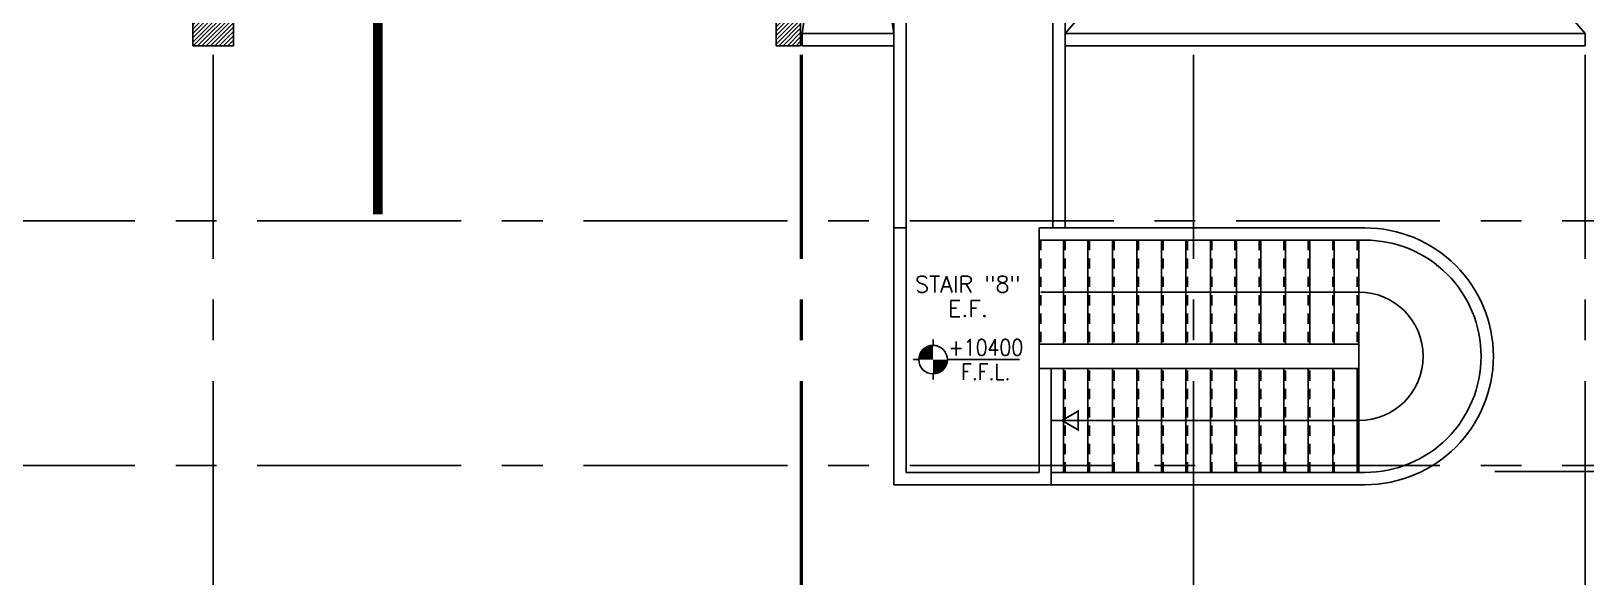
# Model space of a CAD drawing. Extents: x 88852.7 to 88945.7, y 39921.6 to 40001.1.
# Drawn here: x 88883.74 to 88902.8, y 39921.62 to 39928.41 of the extents above; entities that cross this region are included whole.
import ezdxf
from ezdxf.enums import TextEntityAlignment as Align

# ---------------------------------------------------------------- set-up
doc = ezdxf.new("R2010")
doc.units = 0
doc.header["$MEASUREMENT"] = 0
doc.header["$PDMODE"] = 34
for name, pattern in [('CENTER2', [1.125, 0.75, -0.125, 0.125, -0.125]), ('CENTERX2', [4, 2.5, -0.5, 0.5, -0.5]), ('HIDDEN2', [0.1875, 0.125, -0.0625])]:
    doc.linetypes.add(name, pattern=pattern)
doc.layers.get('0').update_dxf_attribs({"color": 4, "linetype": 'CONTINUOUS'})
doc.layers.get('DEFPOINTS').update_dxf_attribs({"linetype": 'CONTINUOUS'})
for name, color, linetype in [('AX-DIM', 4, 'CONTINUOUS'), ('AXES', 11, 'CENTERX2'), ('COL', 2, 'CONTINUOUS'), ('DIM', 4, 'CONTINUOUS'), ('ELEV', 2, 'CONTINUOUS'), ('HAT', 11, 'CONTINUOUS'), ('LEV-PL', 7, 'CONTINUOUS'), ('RM-NAME', 11, 'CONTINUOUS'), ('ROOF', 7, 'CONTINUOUS'), ('SHAFT', 4, 'CONTINUOUS'), ('STR', 5, 'CONTINUOUS'), ('WALL', 2, 'CONTINUOUS')]:
    doc.layers.add(name, color=color, linetype=linetype)
doc.styles.add('ROMANS', font='ROMANS.shx', dxfattribs={"width": 0.6})
doc.styles.add('S', font='ROMANS.SHX')
doc.dimstyles.new('DIM-OUT', dxfattribs={"dimscale": 0, "dimtxt": 0.24, "dimasz": 0.08, "dimexe": 0.02, "dimexo": 0.02, "dimgap": 0.05, "dimtad": 1, "dimdec": 0, "dimlfac": 1000, "dimzin": 0, "dimtxsty": 'ROMANS', "dimblk1": 'ARCHTICK', "dimblk2": 'ARCHTICK', "dimsah": 1, "dimcen": 0.01, "dimdle": 0.08, "dimclrd": 4, "dimclre": 4, "dimclrt": 2, "dimazin": 3, "dimtp": 2, "dimtm": 2, "dimtfac": 0.114286, "dimtdec": 0, "dimtix": 1, "dimtmove": 0, "dimatfit": 3, "dimtolj": 1, "dimtzin": 0})

# ---------------------------------------------------------------- blocks, each defined once
blk = doc.blocks.new('_ARCHTICK')
at = {"color": 0, "linetype": 'BYBLOCK', "const_width": 0.15}
blk.add_lwpolyline([(-0.5, -0.5), (0.5, 0.5)], dxfattribs=at)
blk = doc.blocks.new('*D36')
at = {"layer": 'AX-DIM', "color": 4}
for p, q in [((88943.63, 39928.23), (88944.33, 39928.23)), ((88944.31, 39928.31), (88944.31, 39922.925)), ((88901.685, 39923.005), (88944.33, 39923.005))]:
    blk.add_line(p, q, dxfattribs=at)
at = {"layer": 'DEFPOINTS', "color": 0}
for p in [(88943.61, 39928.23), (88901.665, 39923.005), (88944.31, 39923.005)]:
    blk.add_point(p, dxfattribs=at)
at = {"layer": 'AX-DIM', "color": 4, "xscale": 0.08, "yscale": 0.08, "zscale": 0.08}
for p, rotation in [((88944.31, 39928.23), 90), ((88944.31, 39923.005), 270)]:
    blk.add_blockref('_ARCHTICK', p, dxfattribs=dict(at, rotation=rotation))
at = {"layer": 'AX-DIM', "color": 2, "insert": (88944.14, 39925.617), "char_height": 0.24, "attachment_point": 5, "rotation": 90, "style": 'ROMANS'}
blk.add_mtext('\\A1;5225', dxfattribs=at)
blk = doc.blocks.new('LEV1')
at = {"layer": 'LEV-PL'}
for p, q in [((0, 245), (0, 175)), ((-175, 0), (-245, 0)), ((175, 0), (1061, 0)), ((0, -175), (0, -245))]:
    blk.add_line(p, q, dxfattribs=at)
at = {"layer": 'LEV-PL', "const_width": 175}
for points in [[(-88, 0, -0.414214), (0, 88, -1)], [(88, 0, -0.414214), (0, -88, -1)]]:
    blk.add_lwpolyline(points, format="xyb", dxfattribs=at)
at = {"layer": 'LEV-PL'}
blk.add_circle((0, 0), 175, dxfattribs=at)
at = {"layer": 'LEV-PL', "color": 4, "style": 'S', "width": 0.85}
for tag, p in [('+0000', (646, 50)), ('F.F.L.', (646, -250))]:
    blk.add_attdef(tag, text='', height=200, dxfattribs=at).set_placement(p, align=Align.CENTER)
blk = doc.blocks.new('C-300')
at = {"layer": 'HAT', "linetype": 'BYBLOCK', "ltscale": 0.3}
h = blk.add_hatch(dxfattribs=at)
h.set_pattern_fill('ANSI31', color=8, scale=300, style=0)
h.set_pattern_definition([(45, (-258496.182, -82361.005), (-26.5165043, 26.5165043), [])])
h.paths.add_polyline_path([(300, 500), (0, 500), (0, 250), (300, 250)])
h.paths.add_polyline_path([(300, 250), (0, 250), (0, 0), (300, 0)])
at = {"layer": 'COL'}
blk.add_lwpolyline([(0, 500), (300, 500), (300, 0), (0, 0)], close=True, dxfattribs=at)
blk = doc.blocks.new('*X31')
at = {"color": 0}
for p, q in [((203889, 118293), (204345, 118750)), ((203889, 118346), (204292, 118750)), ((203889, 118399), (204239, 118750)), ((203889, 118452), (204186, 118750)), ((203889, 118505), (204133, 118750)), ((203889, 118558), (204080, 118750)), ((203889, 118611), (204027, 118750)), ((203889, 118665), (203974, 118750)), ((203889, 118718), (203921, 118750)), ((203898, 118250), (204389, 118740)), ((203951, 118250), (204389, 118687)), ((204004, 118250), (204389, 118634)), ((204057, 118250), (204389, 118581)), ((204110, 118250), (204389, 118528)), ((204163, 118250), (204389, 118475)), ((204216, 118250), (204389, 118422)), ((204269, 118250), (204389, 118369)), ((204322, 118250), (204389, 118316)), ((204375, 118250), (204389, 118263))]:
    blk.add_line(p, q, dxfattribs=at)

msp = doc.modelspace()

# ---------------------------------------------------------------- linework, layer by layer
at = {"layer": 'AXES'}
for p, q in [((88885.9703, 39921.6153), (88885.9703, 40000.4279)), ((88897.9903, 39921.6153), (88897.9903, 40000.4279)), ((88893.1703, 39921.6153), (88893.1703, 40000.0779)), ((88893.1903, 39921.6153), (88893.1903, 40000.0779)), ((88902.7903, 39921.6153), (88902.7903, 40000.0779)), ((88945.0103, 39926.0796), (88876.9703, 39926.0796)), ((88945.0103, 39923.0796), (88876.9703, 39923.0796))]:
    msp.add_line(p, q, dxfattribs=at)
at = {"layer": 'COL'}
msp.add_line((88893.1703, 39928.2296), (88893.1703, 39928.7296), dxfattribs=at)
msp.add_lwpolyline([(88885.7203, 39928.7296), (88885.7203, 39928.2296), (88886.2203, 39928.2296), (88886.2203, 39928.7296)], close=True, dxfattribs=at)
at = {"layer": 'DIM', "color": 0, "linetype": 'CONTINUOUS'}
for p, q in [((88893.1904, 39928.2296), (88893.1904, 39928.3796)), ((88902.7901, 39928.2296), (88902.7901, 39928.3796))]:
    msp.add_line(p, q, dxfattribs=at)
at = {"layer": 'ELEV', "linetype": 'CENTER2', "const_width": 0.12}
msp.add_lwpolyline([(88887.9892, 39926.1604), (88887.9892, 39989.6996)], dxfattribs=at)
at = {"layer": 'ROOF'}
for p, q in [((88894.4653, 39925.9946), (88894.4653, 39936.0296)), ((88896.2653, 39925.9946), (88896.2653, 39936.0296)), ((88894.3153, 39925.9946), (88894.3153, 39935.9296)), ((88896.4153, 39925.9946), (88896.4153, 39935.9296)), ((88894.3153, 39928.3796), (88893.1904, 39928.3796)), ((88902.7901, 39928.3796), (88896.4153, 39928.3796)), ((88893.1903, 39928.2296), (88894.3153, 39928.2296)), ((88896.4153, 39928.2296), (88902.7903, 39928.2296))]:
    msp.add_line(p, q, dxfattribs=at)
at = {"layer": 'SHAFT'}
for p, q in [((88893.1903, 39935.9296), (88894.3153, 39928.3796)), ((88894.3153, 39935.9296), (88893.1904, 39928.3796)), ((88902.8103, 39935.8196), (88896.4153, 39928.3796)), ((88896.4153, 39935.8196), (88902.7901, 39928.3796))]:
    msp.add_line(p, q, dxfattribs=at)
at = {"layer": 'STR'}
for p, q in [((88896.0955, 39925.8446), (88896.0955, 39924.5696)), ((88896.3955, 39925.8446), (88896.3955, 39924.5696)), ((88896.6955, 39925.8446), (88896.6955, 39924.5696)), ((88896.9955, 39925.8446), (88896.9955, 39924.5696)), ((88897.2955, 39925.8446), (88897.2955, 39924.5696)), ((88897.5955, 39925.8446), (88897.5955, 39924.5696)), ((88897.8955, 39925.8446), (88897.8955, 39924.5696)), ((88898.1955, 39925.8446), (88898.1955, 39924.5696)), ((88898.5155, 39925.8446), (88898.5155, 39924.5696)), ((88898.8155, 39925.8446), (88898.8155, 39924.5696)), ((88899.1155, 39925.8446), (88899.1155, 39924.5696)), ((88899.4155, 39925.8446), (88899.4155, 39924.5696)), ((88899.7155, 39925.8446), (88899.7155, 39924.5696)), ((88900.0155, 39925.8446), (88900.0155, 39924.5696)), ((88898.5155, 39925.2071), (88896.1155, 39925.2071)), ((88898.5155, 39925.2071), (88900.0179, 39925.2071)), ((88896.3955, 39922.9946), (88896.3955, 39924.2696)), ((88896.6955, 39922.9946), (88896.6955, 39924.2696)), ((88896.9955, 39922.9946), (88896.9955, 39924.2696)), ((88897.2955, 39922.9946), (88897.2955, 39924.2696)), ((88897.5955, 39922.9946), (88897.5955, 39924.2696)), ((88897.8955, 39922.9946), (88897.8955, 39924.2696)), ((88898.1955, 39922.9946), (88898.1955, 39924.2696)), ((88898.4955, 39922.9946), (88898.4955, 39924.2696)), ((88898.7955, 39922.9946), (88898.7955, 39924.2696)), ((88899.0955, 39922.9946), (88899.0955, 39924.2696)), ((88899.3955, 39922.9946), (88899.3955, 39924.2696)), ((88899.6955, 39922.9946), (88899.6955, 39924.2696)), ((88899.9955, 39922.9946), (88899.9955, 39924.2696)), ((88900.0155, 39922.9946), (88900.0155, 39924.2696)), ((88896.2455, 39923.6321), (88900.0179, 39923.6321))]:
    msp.add_line(p, q, dxfattribs=at)
at = {"layer": 'STR', "linetype": 'HIDDEN2'}
for p, q in [((88896.1155, 39925.8446), (88896.1155, 39924.5696)), ((88896.4155, 39925.8446), (88896.4155, 39924.5696)), ((88896.7155, 39925.8446), (88896.7155, 39924.5696)), ((88897.0155, 39925.8446), (88897.0155, 39924.5696)), ((88897.3155, 39925.8446), (88897.3155, 39924.5696)), ((88897.6155, 39925.8446), (88897.6155, 39924.5696)), ((88897.9155, 39925.8446), (88897.9155, 39924.5696)), ((88898.2155, 39925.8446), (88898.2155, 39924.5696)), ((88898.4955, 39925.8446), (88898.4955, 39924.5696)), ((88898.7955, 39925.8446), (88898.7955, 39924.5696)), ((88899.0955, 39925.8446), (88899.0955, 39924.5696)), ((88899.3955, 39925.8446), (88899.3955, 39924.5696)), ((88899.6955, 39925.8446), (88899.6955, 39924.5696)), ((88899.9955, 39925.8446), (88899.9955, 39924.5696)), ((88896.4155, 39922.9946), (88896.4155, 39924.2696)), ((88896.7155, 39922.9946), (88896.7155, 39924.2696)), ((88897.0155, 39922.9946), (88897.0155, 39924.2696)), ((88897.3155, 39922.9946), (88897.3155, 39924.2696)), ((88897.6155, 39922.9946), (88897.6155, 39924.2696)), ((88897.9155, 39922.9946), (88897.9155, 39924.2696)), ((88898.2155, 39922.9946), (88898.2155, 39924.2696)), ((88898.5155, 39922.9946), (88898.5155, 39924.2696)), ((88898.8155, 39922.9946), (88898.8155, 39924.2696)), ((88899.1155, 39922.9946), (88899.1155, 39924.2696)), ((88899.4155, 39922.9946), (88899.4155, 39924.2696)), ((88899.7155, 39922.9946), (88899.7155, 39924.2696)), ((88899.9955, 39922.9946), (88899.9955, 39924.2696)), ((88900.0155, 39922.9946), (88900.0155, 39924.2696))]:
    msp.add_line(p, q, dxfattribs=at)
at = {"layer": 'STR', "const_width": 0.0215}
msp.add_lwpolyline([(88896.5759, 39923.5166), (88896.5759, 39923.7475), (88896.3759, 39923.6321)], close=True, dxfattribs=at)
at = {"layer": 'STR'}
msp.add_arc((88900.0179, 39924.4196), 0.7875, 270, 90, dxfattribs=at)
at = {"layer": 'WALL'}
for p, q in [((88894.3153, 39922.8446), (88894.3153, 39925.9946)), ((88894.4653, 39925.9946), (88894.3153, 39925.9946)), ((88894.4653, 39922.9946), (88894.4653, 39925.9946)), ((88896.0955, 39925.8446), (88896.0955, 39925.9946)), ((88900.0908, 39925.9946), (88896.0955, 39925.9946)), ((88900.0908, 39925.8446), (88896.0955, 39925.8446)), ((88896.0955, 39924.2696), (88896.0955, 39924.5696)), ((88900.0155, 39924.5696), (88896.0955, 39924.5696)), ((88900.0155, 39924.5696), (88900.0155, 39924.2696)), ((88900.0155, 39924.2696), (88896.0955, 39924.2696)), ((88896.0955, 39922.9946), (88896.0955, 39924.2696)), ((88896.2455, 39922.8446), (88896.2455, 39924.2696)), ((88896.0955, 39922.9946), (88894.4653, 39922.9946)), ((88900.0908, 39922.9946), (88896.2455, 39922.9946)), ((88900.0908, 39922.8446), (88894.3153, 39922.8446))]:
    msp.add_line(p, q, dxfattribs=at)
for radius, start, end in [(1.575, 0, 90.00003), (1.425, 0, 90.00003), (1.425, 269.99998, 0), (1.575, 270, 0)]:
    msp.add_arc((88900.0908, 39924.4196), radius, start, end, dxfattribs=at)

# ---------------------------------------------------------------- block references
at = {"layer": 'COL', "color": 62, "linetype": 'CONTINUOUS', "xscale": 0.001, "yscale": 0.001, "zscale": 0.001}
msp.add_blockref('C-300', (88892.8703, 39928.2296), dxfattribs=at)
at = {"layer": 'HAT', "xscale": 0.001, "yscale": 0.001, "zscale": 0.001}
msp.add_blockref('*X31', (88681.8317, 39809.9799), dxfattribs=at)
at = {"layer": 'LEV-PL', "xscale": 0.001, "yscale": 0.001, "zscale": 0.001}
msp.add_blockref('LEV1', (88894.796, 39924.3789), dxfattribs=at).add_auto_attribs({'F.F.L.': 'F.F.L.', '+0000': '+10400'})

# ---------------------------------------------------------------- texts
at = {"layer": 'RM-NAME', "style": 'ROMANS'}
for s, p in [('STAIR "8"', (88895.2232, 39925.3039)), ('E.F.', (88895.2232, 39925.0039))]:
    msp.add_text(s, height=0.2, dxfattribs=at).set_placement(p, align=Align.MIDDLE)

# ---------------------------------------------------------------- dimensions: what is measured, and where the dimension line sits
at = {"layer": 'AX-DIM'}
dim = msp.add_linear_dim(base=(88944.3103, 39923.0046), p1=(88943.6103, 39928.2296), p2=(88901.6653, 39923.0046), angle=270, dimstyle='DIM-OUT', override={"dimscale": 1}, dxfattribs=at)
dim.commit()
dim.dimension.update_dxf_attribs({"geometry": '*D36', "text_midpoint": (88944.1403, 39925.6171)})

doc.saveas('drawing.dxf')
